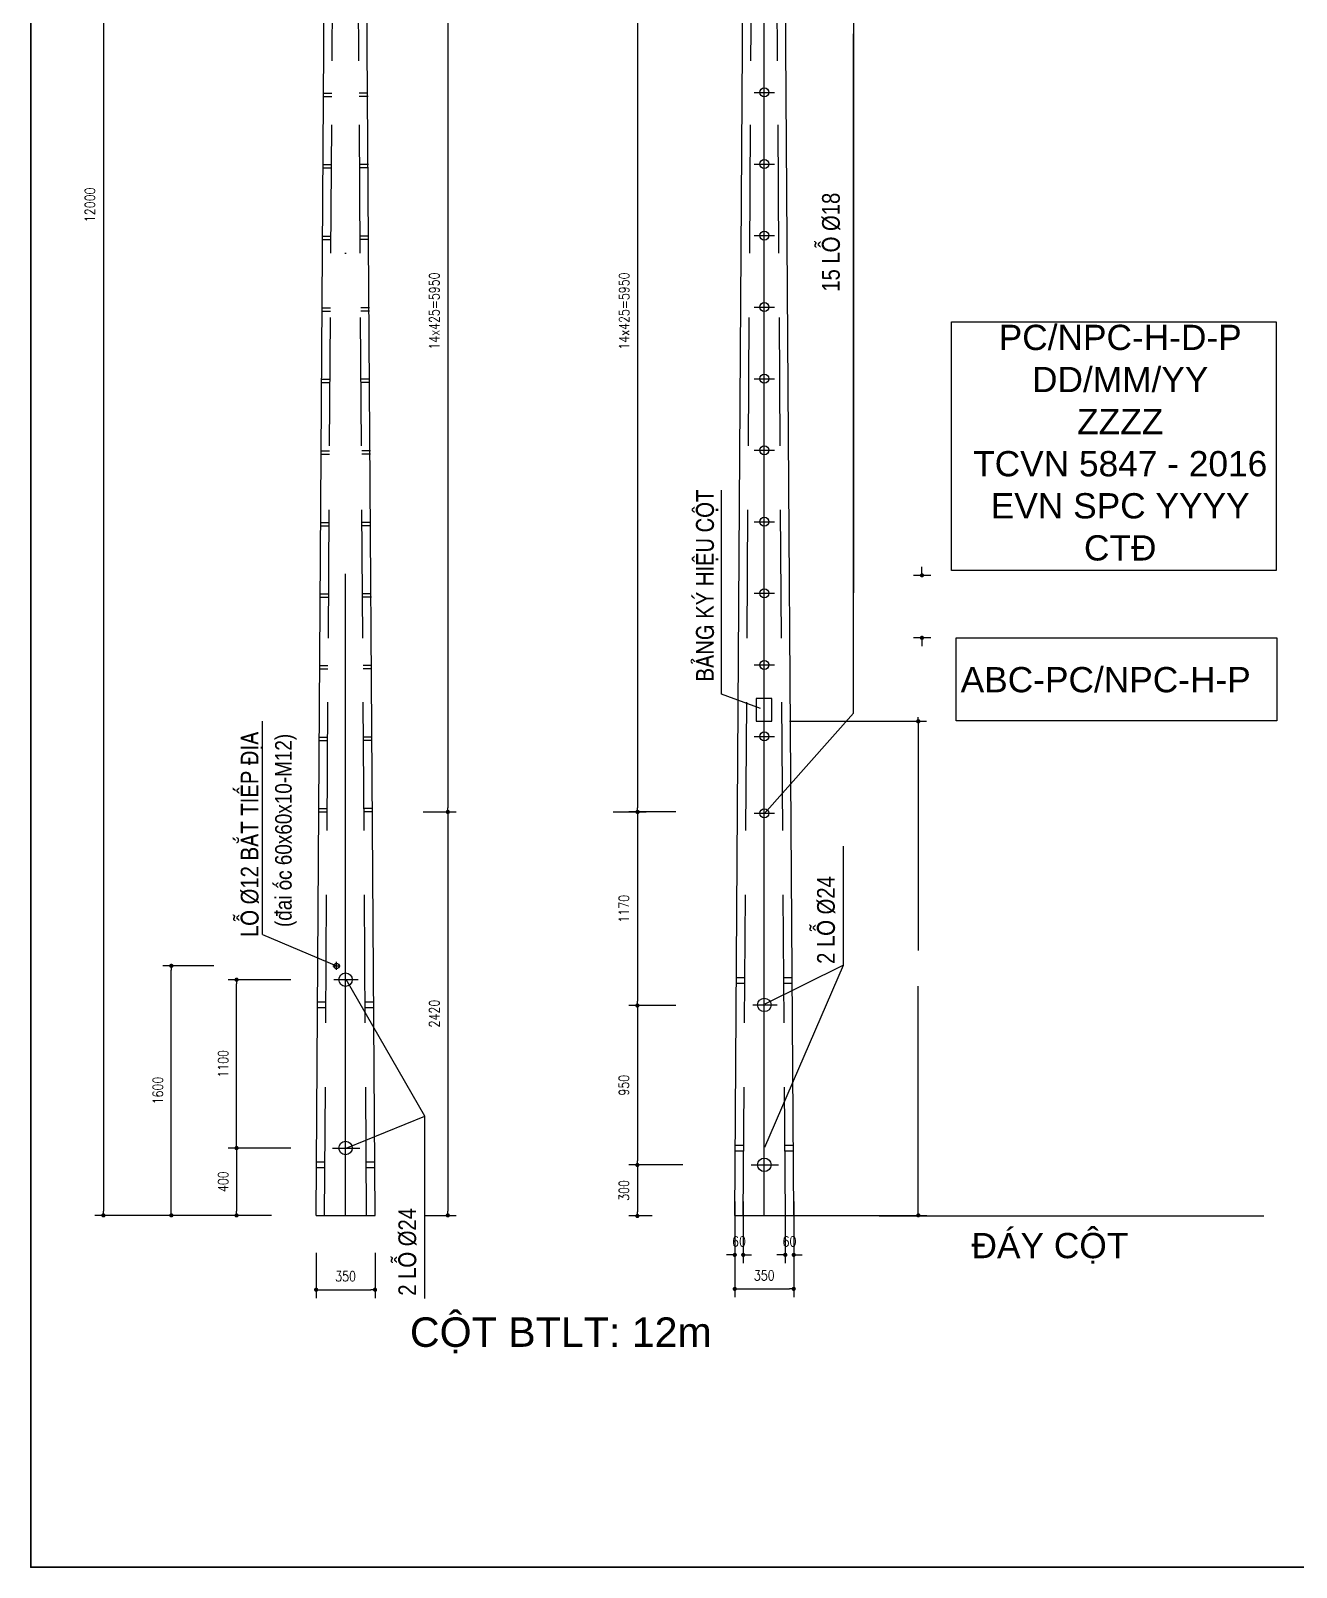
# Model space of a CAD drawing. Header units: millimetres. Extents: x 330554 to 656471, y 11007 to 130943.
# Drawn here: x 510216 to 516710, y 45325 to 53211 of the extents above; entities that cross this region are included whole.
import ezdxf

# ---------------------------------------------------------------- set-up
doc = ezdxf.new("R2010")
doc.units = ezdxf.units.MM
doc.header["$LTSCALE"] = 6
doc.linetypes.add('DASHDOT', pattern=[25.4, 12.7, -6.35, 0, -6.35])
doc.linetypes.add('DASHED', pattern=[19.05, 12.7, -6.35])
for name, color, linetype in [('1', 7, 'Continuous'), ('2', 3, 'Continuous'), ('CEN', 4, 'DASHDOT'), ('DAS', 3, 'DASHED'), ('LAYER10A', 4, 'Continuous'), ('LAYER24', 3, 'Continuous')]:
    doc.layers.add(name, color=color, linetype=linetype)
doc.layers.add('netlonkhungten', color=32, linetype='Continuous', lineweight=35)
doc.styles.add('ROMANS', font='romans.shx', dxfattribs={"width": 0.8, "bigfont": 'vns.shx'})
doc.styles.get("Standard").update_dxf_attribs({"font": 'VHELVCN.TTF', "height": 120})
doc.styles.add('STYLE3', font='VHELVCN.TTF', dxfattribs={"height": 2})
doc.styles.add('VN', font='VHELVEN.TTF')
doc.dimstyles.get("Standard").update_dxf_attribs({"dimtxt": 0.18, "dimasz": 0.18, "dimexe": 0.18, "dimexo": 0.0625, "dimgap": 0.09, "dimtad": 0, "dimtih": 1, "dimtoh": 1, "dimdec": 4, "dimzin": 0, "dimdsep": 46, "dimtxsty": 'Standard', "dimcen": 0.09, "dimadec": 0, "dimazin": 0, "dimtfac": 1, "dimtdec": 4, "dimtofl": 0, "dimtmove": 0, "dimatfit": 3, "dimfxl": 1, "dimtolj": 1, "dimtzin": 0, "dimarcsym": 0})

# ---------------------------------------------------------------- blocks, each defined once
blk = doc.blocks.new('_Dot')
at = {"layer": 'LAYER24', "color": 0, "lineweight": -2}
blk.add_line((-0.5, 0), (-1, 0), dxfattribs=at)
at = {"layer": 'LAYER24', "color": 0, "const_width": 0.5}
blk.add_lwpolyline([(-0.25, 0, 1), (0.25, 0, 1)], format="xyb", close=True, dxfattribs=at)
blk = doc.blocks.new('*D131')
at = {"color": 6, "lineweight": -2, "transparency": 16777216}
for p, q in [((12.26, 249.98), (1.2, 249.98)), ((2.2, 249.48), (2.2, 10.39)), ((10.66, 9.89), (1.2, 9.89))]:
    blk.add_line(p, q, dxfattribs=at)
at = {"layer": 'Defpoints', "color": 0, "transparency": 16777216}
for p in [(15.26, 249.98), (2.2, 9.89), (13.66, 9.89)]:
    blk.add_point(p, dxfattribs=at)
at = {"color": 6, "lineweight": -2, "transparency": 16777216, "xscale": 0.5, "yscale": 0.5, "zscale": 0.5}
for p, rotation in [((2.2, 249.98), 90), ((2.2, 9.89), 270)]:
    blk.add_blockref('_Dot', p, dxfattribs=dict(at, rotation=rotation))
at = {"color": 4, "transparency": 16777216, "insert": (0.6, 129.94), "char_height": 1.2, "attachment_point": 5, "rotation": 90, "style": 'ROMANS'}
blk.add_mtext('\\A1;12000', dxfattribs=at)
blk = doc.blocks.new('*D132')
at = {"color": 6, "lineweight": -2, "transparency": 16777216}
for p, q in [((61.96, 176.82), (66.66, 176.82)), ((65.66, 176.32), (65.66, 58.32)), ((62.75, 57.82), (66.66, 57.82))]:
    blk.add_line(p, q, dxfattribs=at)
at = {"layer": 'Defpoints', "color": 0, "transparency": 16777216}
for p in [(55.96, 176.82), (56.75, 57.82), (65.66, 57.82)]:
    blk.add_point(p, dxfattribs=at)
at = {"color": 6, "lineweight": -2, "transparency": 16777216, "xscale": 0.5, "yscale": 0.5, "zscale": 0.5}
for p, rotation in [((65.66, 176.82), 90), ((65.66, 57.82), 270)]:
    blk.add_blockref('_Dot', p, dxfattribs=dict(at, rotation=rotation))
at = {"color": 4, "transparency": 16777216, "insert": (64.06, 117.32), "char_height": 1.2, "attachment_point": 5, "rotation": 90, "style": 'ROMANS'}
blk.add_mtext('\\A1;14x425=5950', dxfattribs=at)
blk = doc.blocks.new('*D133')
at = {"color": 6, "lineweight": -2, "transparency": 16777216}
for p, q in [((39.4, 176.82), (44.11, 176.82)), ((43.11, 176.32), (43.11, 58.32)), ((40.2, 57.82), (44.11, 57.82))]:
    blk.add_line(p, q, dxfattribs=at)
at = {"layer": 'Defpoints', "color": 0, "transparency": 16777216}
for p in [(33.4, 176.82), (34.2, 57.82), (43.11, 57.82)]:
    blk.add_point(p, dxfattribs=at)
at = {"color": 6, "lineweight": -2, "transparency": 16777216, "xscale": 0.5, "yscale": 0.5, "zscale": 0.5}
for p, rotation in [((43.11, 176.82), 90), ((43.11, 57.82), 270)]:
    blk.add_blockref('_Dot', p, dxfattribs=dict(at, rotation=rotation))
at = {"color": 4, "transparency": 16777216, "insert": (41.51, 117.32), "char_height": 1.2, "attachment_point": 5, "rotation": 90, "style": 'ROMANS'}
blk.add_mtext('\\A1;14x425=5950', dxfattribs=at)
blk = doc.blocks.new('*D134')
at = {"color": 6, "lineweight": -2, "transparency": 16777216}
for p, q in [((15.32, 39.54), (9.27, 39.54)), ((10.27, 10.39), (10.27, 39.04)), ((17.66, 9.89), (9.27, 9.89))]:
    blk.add_line(p, q, dxfattribs=at)
at = {"layer": 'Defpoints', "color": 0, "transparency": 16777216}
for p in [(10.27, 39.54), (18.32, 39.54), (20.66, 9.89)]:
    blk.add_point(p, dxfattribs=at)
at = {"color": 6, "lineweight": -2, "transparency": 16777216, "xscale": 0.5, "yscale": 0.5, "zscale": 0.5}
for p, rotation in [((10.27, 39.54), 90), ((10.27, 9.89), 270)]:
    blk.add_blockref('_Dot', p, dxfattribs=dict(at, rotation=rotation))
at = {"color": 4, "transparency": 16777216, "insert": (8.67, 24.72), "char_height": 1.2, "attachment_point": 5, "rotation": 90, "style": 'ROMANS'}
blk.add_mtext('\\A1;1600', dxfattribs=at)
blk = doc.blocks.new('*D135')
at = {"color": 6, "lineweight": -2, "transparency": 16777216}
for p, q in [((40.2, 57.82), (44.11, 57.82)), ((43.11, 57.32), (43.11, 10.39)), ((40.47, 9.89), (44.11, 9.89))]:
    blk.add_line(p, q, dxfattribs=at)
at = {"layer": 'Defpoints', "color": 0, "transparency": 16777216}
for p in [(34.2, 57.82), (34.47, 9.89), (43.11, 9.89)]:
    blk.add_point(p, dxfattribs=at)
at = {"color": 6, "lineweight": -2, "transparency": 16777216, "xscale": 0.5, "yscale": 0.5, "zscale": 0.5}
for p, rotation in [((43.11, 57.82), 90), ((43.11, 9.89), 270)]:
    blk.add_blockref('_Dot', p, dxfattribs=dict(at, rotation=rotation))
at = {"color": 4, "transparency": 16777216, "insert": (41.51, 33.86), "char_height": 1.2, "attachment_point": 5, "rotation": 90, "style": 'ROMANS'}
blk.add_mtext('\\A1;2420', dxfattribs=at)
blk = doc.blocks.new('*D136')
at = {"color": 6, "lineweight": -2, "transparency": 16777216}
for p, q in [((27.47, 5.44), (27.47, 0.06)), ((34.47, 5.44), (34.47, 0.06)), ((27.97, 1.06), (33.97, 1.06))]:
    blk.add_line(p, q, dxfattribs=at)
at = {"layer": 'Defpoints', "color": 0, "transparency": 16777216}
for p in [(27.47, 11.44), (34.47, 11.44), (34.47, 1.06)]:
    blk.add_point(p, dxfattribs=at)
at = {"color": 6, "lineweight": -2, "transparency": 16777216, "xscale": 0.5, "yscale": 0.5, "zscale": 0.5, "rotation": 180}
blk.add_blockref('_Dot', (27.47, 1.06), dxfattribs=at)
at = {"color": 6, "lineweight": -2, "transparency": 16777216, "xscale": 0.5, "yscale": 0.5, "zscale": 0.5}
blk.add_blockref('_Dot', (34.47, 1.06), dxfattribs=at)
at = {"color": 4, "transparency": 16777216, "insert": (30.97, 2.66), "char_height": 1.2, "attachment_point": 5, "style": 'ROMANS'}
blk.add_mtext('\\A1;350', dxfattribs=at)
blk = doc.blocks.new('*D137')
at = {"color": 6, "lineweight": -2, "transparency": 16777216}
for p, q in [((83.2, 11.53), (83.2, 4.2)), ((84.2, 11.54), (84.2, 4.2)), ((82.7, 5.2), (82.2, 5.2)), ((84.7, 5.2), (85.2, 5.2))]:
    blk.add_line(p, q, dxfattribs=at)
at = {"layer": 'Defpoints', "color": 0, "transparency": 16777216}
for p in [(83.2, 17.53), (84.2, 17.54), (84.2, 5.2)]:
    blk.add_point(p, dxfattribs=at)
at = {"color": 6, "lineweight": -2, "transparency": 16777216, "xscale": 0.5, "yscale": 0.5, "zscale": 0.5}
blk.add_blockref('_Dot', (83.2, 5.2), dxfattribs=at)
at = {"color": 6, "lineweight": -2, "transparency": 16777216, "xscale": 0.5, "yscale": 0.5, "zscale": 0.5, "rotation": 180}
blk.add_blockref('_Dot', (84.2, 5.2), dxfattribs=at)
at = {"color": 4, "transparency": 16777216, "insert": (83.7, 6.8), "char_height": 1.2, "attachment_point": 5, "style": 'ROMANS'}
blk.add_mtext('\\A1;60', dxfattribs=at)
blk = doc.blocks.new('*D138')
at = {"color": 6, "lineweight": -2, "transparency": 16777216}
for p, q in [((77.2, 11.54), (77.2, 4.2)), ((78.2, 11.54), (78.2, 4.2)), ((76.7, 5.2), (76.2, 5.2)), ((78.7, 5.2), (79.2, 5.2))]:
    blk.add_line(p, q, dxfattribs=at)
at = {"layer": 'Defpoints', "color": 0, "transparency": 16777216}
for p in [(77.2, 17.54), (78.2, 17.54), (78.2, 5.2)]:
    blk.add_point(p, dxfattribs=at)
at = {"color": 6, "lineweight": -2, "transparency": 16777216, "xscale": 0.5, "yscale": 0.5, "zscale": 0.5}
blk.add_blockref('_Dot', (77.2, 5.2), dxfattribs=at)
at = {"color": 6, "lineweight": -2, "transparency": 16777216, "xscale": 0.5, "yscale": 0.5, "zscale": 0.5, "rotation": 180}
blk.add_blockref('_Dot', (78.2, 5.2), dxfattribs=at)
at = {"color": 4, "transparency": 16777216, "insert": (77.7, 6.8), "char_height": 1.2, "attachment_point": 5, "style": 'ROMANS'}
blk.add_mtext('\\A1;60', dxfattribs=at)
blk = doc.blocks.new('*D139')
at = {"color": 6, "lineweight": -2, "transparency": 16777216}
for p, q in [((77.2, 7.53), (77.2, 0.16)), ((84.2, 7.53), (84.2, 0.16)), ((77.7, 1.16), (83.7, 1.16))]:
    blk.add_line(p, q, dxfattribs=at)
at = {"layer": 'Defpoints', "color": 0, "transparency": 16777216}
for p in [(77.2, 13.53), (84.2, 13.53), (84.2, 1.16)]:
    blk.add_point(p, dxfattribs=at)
at = {"color": 6, "lineweight": -2, "transparency": 16777216, "xscale": 0.5, "yscale": 0.5, "zscale": 0.5, "rotation": 180}
blk.add_blockref('_Dot', (77.2, 1.16), dxfattribs=at)
at = {"color": 6, "lineweight": -2, "transparency": 16777216, "xscale": 0.5, "yscale": 0.5, "zscale": 0.5}
blk.add_blockref('_Dot', (84.2, 1.16), dxfattribs=at)
at = {"color": 4, "transparency": 16777216, "insert": (80.7, 2.76), "char_height": 1.2, "attachment_point": 5, "style": 'ROMANS'}
blk.add_mtext('\\A1;350', dxfattribs=at)
blk = doc.blocks.new('*D140')
at = {"color": 6, "lineweight": -2, "transparency": 16777216}
for p, q in [((70.19, 57.82), (64.63, 57.82)), ((65.63, 57.32), (65.63, 35.32)), ((70.19, 34.82), (64.63, 34.82))]:
    blk.add_line(p, q, dxfattribs=at)
at = {"layer": 'Defpoints', "color": 0, "transparency": 16777216}
for p in [(76.19, 57.82), (65.63, 34.82), (76.19, 34.82)]:
    blk.add_point(p, dxfattribs=at)
at = {"color": 6, "lineweight": -2, "transparency": 16777216, "xscale": 0.5, "yscale": 0.5, "zscale": 0.5}
for p, rotation in [((65.63, 57.82), 90), ((65.63, 34.82), 270)]:
    blk.add_blockref('_Dot', p, dxfattribs=dict(at, rotation=rotation))
at = {"color": 4, "transparency": 16777216, "insert": (64.03, 46.32), "char_height": 1.2, "attachment_point": 5, "rotation": 90, "style": 'ROMANS'}
blk.add_mtext('\\A1;1170', dxfattribs=at)
blk = doc.blocks.new('*D166')
at = {"color": 6, "lineweight": -2, "transparency": 16777216}
for p, q in [((24.47, 17.89), (17.02, 17.89)), ((18.02, 17.39), (18.02, 10.39)), ((22.16, 9.89), (17.02, 9.89))]:
    blk.add_line(p, q, dxfattribs=at)
at = {"layer": 'Defpoints', "color": 0, "transparency": 16777216}
for p in [(27.47, 17.89), (18.02, 9.89), (25.16, 9.89)]:
    blk.add_point(p, dxfattribs=at)
at = {"color": 6, "lineweight": -2, "transparency": 16777216, "xscale": 0.5, "yscale": 0.5, "zscale": 0.5}
for p, rotation in [((18.02, 17.89), 90), ((18.02, 9.89), 270)]:
    blk.add_blockref('_Dot', p, dxfattribs=dict(at, rotation=rotation))
at = {"color": 4, "transparency": 16777216, "insert": (16.42, 13.89), "char_height": 1.2, "attachment_point": 5, "rotation": 90, "style": 'ROMANS'}
blk.add_mtext('\\A1;400', dxfattribs=at)
blk = doc.blocks.new('*D167')
at = {"color": 6, "lineweight": -2, "transparency": 16777216}
for p, q in [((24.47, 37.89), (17.02, 37.89)), ((18.02, 18.39), (18.02, 37.39)), ((24.47, 17.89), (17.02, 17.89))]:
    blk.add_line(p, q, dxfattribs=at)
at = {"layer": 'Defpoints', "color": 0, "transparency": 16777216}
for p in [(18.02, 37.89), (27.47, 37.89), (27.47, 17.89)]:
    blk.add_point(p, dxfattribs=at)
at = {"color": 6, "lineweight": -2, "transparency": 16777216, "xscale": 0.5, "yscale": 0.5, "zscale": 0.5}
for p, rotation in [((18.02, 37.89), 90), ((18.02, 17.89), 270)]:
    blk.add_blockref('_Dot', p, dxfattribs=dict(at, rotation=rotation))
at = {"color": 4, "transparency": 16777216, "insert": (16.42, 27.89), "char_height": 1.2, "attachment_point": 5, "rotation": 90, "style": 'ROMANS'}
blk.add_mtext('\\A1;1100', dxfattribs=at)
blk = doc.blocks.new('*D168')
at = {"color": 6, "lineweight": -2, "transparency": 16777216}
for p, q in [((70.19, 34.82), (64.63, 34.82)), ((65.63, 34.32), (65.63, 16.38)), ((71.02, 15.88), (64.63, 15.88))]:
    blk.add_line(p, q, dxfattribs=at)
at = {"layer": 'Defpoints', "color": 0, "transparency": 16777216}
for p in [(76.19, 34.82), (65.63, 15.88), (77.02, 15.88)]:
    blk.add_point(p, dxfattribs=at)
at = {"color": 6, "lineweight": -2, "transparency": 16777216, "xscale": 0.5, "yscale": 0.5, "zscale": 0.5}
for p, rotation in [((65.63, 34.82), 90), ((65.63, 15.88), 270)]:
    blk.add_blockref('_Dot', p, dxfattribs=dict(at, rotation=rotation))
at = {"color": 4, "transparency": 16777216, "insert": (64.03, 25.35), "char_height": 1.2, "attachment_point": 5, "rotation": 90, "style": 'ROMANS'}
blk.add_mtext('\\A1;950', dxfattribs=at)
blk = doc.blocks.new('*D169')
at = {"color": 6, "lineweight": -2, "transparency": 16777216}
for p, q in [((71.02, 15.88), (64.63, 15.88)), ((65.63, 15.38), (65.63, 10.32)), ((67.4, 9.82), (64.63, 9.82))]:
    blk.add_line(p, q, dxfattribs=at)
at = {"layer": 'Defpoints', "color": 0, "transparency": 16777216}
for p in [(77.02, 15.88), (65.63, 9.82), (73.4, 9.82)]:
    blk.add_point(p, dxfattribs=at)
at = {"color": 6, "lineweight": -2, "transparency": 16777216, "xscale": 0.5, "yscale": 0.5, "zscale": 0.5}
for p, rotation in [((65.63, 15.88), 90), ((65.63, 9.82), 270)]:
    blk.add_blockref('_Dot', p, dxfattribs=dict(at, rotation=rotation))
at = {"color": 4, "transparency": 16777216, "insert": (64.03, 12.85), "char_height": 1.2, "attachment_point": 5, "rotation": 90, "style": 'ROMANS'}
blk.add_mtext('\\A1;300', dxfattribs=at)
blk = doc.blocks.new('A$C2CD672AE')
at = {"color": 6, "linetype": 'DASHED', "ltscale": 0.2}
for p, q in [((28.4649865, 9.8867793), (29.6137865, 182.2067793)), ((33.465031, 9.8867793), (32.316231, 182.2067793)), ((78.2045679, 9.8867793), (79.3533679, 182.2067793)), ((83.2046123, 9.8867793), (82.0558123, 182.2067793))]:
    blk.add_line(p, q, dxfattribs=at)
at = {"color": 6}
for p, q in [((91.3184076, 164.5788921), (91.3184076, 83.8660677)), ((91.3184076, 69.532912), (91.3184076, 150.2457364)), ((75.6144941, 71.8281344), (75.6144941, 96.034129)), ((80.2464698, 70.1020489), (75.6144941, 71.8281344)), ((80.6939675, 57.613008), (91.3184076, 69.532912)), ((21.0964885, 43.2762433), (21.0964885, 68.6092205)), ((90.1202396, 39.6245556), (90.1202396, 53.7540884)), ((21.0964885, 43.2762433), (29.8966799, 39.5298546)), ((80.7726797, 17.9887375), (90.1202396, 39.6245556)), ((90.1202396, 39.6245556), (80.7726801, 34.9887375)), ((40.3800229, 21.6965523), (31.0330988, 37.8934458)), ((31.0330984, 17.8934458), (40.3800229, 21.6965523)), ((40.3800229, -0.0000003), (40.3800229, 21.6965523))]:
    blk.add_line(p, q, dxfattribs=at)
for p, q in [((80.6939675, 142.4987961), (80.6939675, 144.2423893)), ((80.6939675, 133.9987961), (80.6939675, 135.7423893)), ((80.6939675, 125.4987961), (80.6939675, 127.2423893)), ((80.6939675, 116.9987961), (80.6939675, 118.7423893)), ((80.6939675, 108.4987961), (80.6939675, 110.2423893)), ((80.6939675, 99.9987961), (80.6939675, 101.7423893)), ((80.6939675, 91.4987961), (80.6939675, 93.2423893)), ((80.6939675, 82.9987961), (80.6939675, 84.7423893)), ((80.6939675, 74.4987961), (80.6939675, 76.2423893)), ((80.6939675, 65.9987961), (80.6939675, 67.7423893)), ((80.6939675, 56.8630415), (80.6939675, 58.6066347))]:
    blk.add_line(p, q)
at = {"color": 6, "linetype": 'DASHED', "ltscale": 0.05}
for p, q in [((28.2986062, 142.8181462), (29.3300487, 142.8181462)), ((28.3012728, 143.2181462), (29.3300487, 143.2181462)), ((33.6287447, 143.2181462), (32.5999688, 143.2181462)), ((33.6314113, 142.8181462), (32.5999688, 142.8181462)), ((28.2419408, 134.318335), (29.2733833, 134.318335)), ((28.2446074, 134.718335), (29.2733833, 134.718335)), ((33.6854101, 134.718335), (32.6566342, 134.718335)), ((33.6880767, 134.318335), (32.6566342, 134.318335)), ((28.187942, 126.2185239), (29.2167179, 126.2185239)), ((33.7420755, 126.2185239), (32.7132996, 126.2185239)), ((28.1852754, 125.8185239), (29.2167179, 125.8185239)), ((33.7447422, 125.8185239), (32.7132996, 125.8185239)), ((28.1286099, 117.3187128), (29.1600525, 117.3187128)), ((28.1312766, 117.7187128), (29.1600525, 117.7187128)), ((33.7987409, 117.7187128), (32.769965, 117.7187128)), ((33.8014076, 117.3187128), (32.769965, 117.3187128)), ((28.0719445, 108.8189017), (29.1033871, 108.8189017)), ((28.0746112, 109.2189017), (29.1033871, 109.2189017)), ((33.8554063, 109.2189017), (32.8266304, 109.2189017)), ((33.858073, 108.8189017), (32.8266304, 108.8189017)), ((28.0179458, 100.7190906), (29.0467217, 100.7190906)), ((33.9120717, 100.7190906), (32.8832958, 100.7190906)), ((28.0152791, 100.3190906), (29.0467217, 100.3190906)), ((33.9147384, 100.3190906), (32.8832958, 100.3190906)), ((27.9586137, 91.8192795), (28.9900563, 91.8192795)), ((27.9612804, 92.2192795), (28.9900563, 92.2192795)), ((33.9687371, 92.2192795), (32.9399612, 92.2192795)), ((33.9714038, 91.8192795), (32.9399612, 91.8192795)), ((27.9019483, 83.3194683), (28.9333909, 83.3194683)), ((27.904615, 83.7194683), (28.9333909, 83.7194683)), ((34.0254025, 83.7194683), (32.9966266, 83.7194683)), ((34.0280692, 83.3194683), (32.9966266, 83.3194683)), ((27.8479496, 75.2196572), (28.8767255, 75.2196572)), ((34.0820679, 75.2196572), (33.053292, 75.2196572)), ((27.8452829, 74.8196572), (28.8767255, 74.8196572)), ((34.0847346, 74.8196572), (33.053292, 74.8196572)), ((27.7886175, 66.3198461), (28.8200601, 66.3198461)), ((27.7912842, 66.7198461), (28.8200601, 66.7198461)), ((34.1387333, 66.7198461), (33.1099574, 66.7198461)), ((34.1414, 66.3198461), (33.1099574, 66.3198461)), ((27.7319521, 57.820035), (28.7633947, 57.820035)), ((27.7346188, 58.220035), (28.7633947, 58.220035)), ((34.1953987, 58.220035), (33.1666228, 58.220035)), ((34.1980654, 57.820035), (33.1666228, 57.820035))]:
    blk.add_line(p, q, dxfattribs=at)
at = {"color": 3}
for p, q in [((30.3397521, 39.5159479), (29.4536078, 39.5159479)), ((29.907295, 39.0664834), (29.907295, 40.0028107))]:
    blk.add_line(p, q, dxfattribs=at)
blk.add_lwpolyline([(81.6155079, 68.5884385), (81.6155079, 71.3077517), (79.7291691, 71.3077517), (79.7291691, 68.5884385)], close=True)
at = {"color": 1}
blk.add_circle((29.907295, 39.5159479), 0.302522, dxfattribs=at)
at = {"layer": '1'}
for p, q in [((27.4650088, 9.8934458), (28.6138088, 182.2134458)), ((34.4650088, 9.8934458), (33.3162088, 182.2134458)), ((77.2045901, 9.8934458), (78.3533901, 182.2134458)), ((84.2045901, 9.8934458), (83.0557901, 182.2134458)), ((79.5013091, 143.2888636), (81.907871, 143.2888636)), ((79.5013091, 134.7888636), (81.907871, 134.7888636)), ((79.5013091, 126.2888636), (81.907871, 126.2888636)), ((79.5013091, 117.7888636), (81.907871, 117.7888636)), ((79.5013091, 109.2888636), (81.907871, 109.2888636)), ((79.5013091, 100.7888636), (81.907871, 100.7888636)), ((79.5013091, 92.2888636), (81.907871, 92.2888636)), ((79.5013091, 83.7888636), (81.907871, 83.7888636)), ((79.5013091, 75.2888636), (81.907871, 75.2888636)), ((79.5013091, 66.7888636), (81.907871, 66.7888636)), ((79.5013091, 57.653109), (81.907871, 57.653109)), ((29.5861895, 37.8934458), (32.480008, 37.8934458)), ((79.3257708, 34.8934458), (82.2195894, 34.8934458)), ((29.4159646, 17.8934458), (32.6502322, 17.8934458)), ((79.155546, 15.8934458), (82.3898135, 15.8934458)), ((27.4650088, 9.8934458), (34.4650088, 9.8934458)), ((77.2045901, 9.8934458), (84.2045901, 9.8934458))]:
    blk.add_line(p, q, dxfattribs=at)
at = {"layer": '2'}
for centre, radius in [((80.7045901, 143.2888636), 0.5333333), ((80.7045901, 134.7888636), 0.5333333), ((80.7045901, 126.2888636), 0.5333333), ((80.7045901, 117.7888636), 0.5333333), ((80.7045901, 109.2888636), 0.5333333), ((80.7045901, 100.7888636), 0.5333333), ((80.7045901, 92.2888636), 0.5333333), ((80.7045901, 83.7888636), 0.5333333), ((80.7045901, 75.2888636), 0.5333333), ((80.7045901, 66.7888636), 0.5333333), ((80.7045901, 57.653109), 0.5333333), ((30.9650088, 37.8934458), 0.8), ((80.7045901, 34.8934458), 0.8), ((30.9650088, 17.8934458), 0.8), ((80.7045901, 15.8934458), 0.8)]:
    blk.add_circle(centre, radius, dxfattribs=at)
at = {"layer": 'CEN'}
blk.add_line((30.9650088, 9.8934458), (30.9650088, 249.9785178), dxfattribs=at)
at = {"layer": 'CEN', "ltscale": 7.5}
blk.add_line((80.7045901, 9.8934458), (80.7045901, 249.9785178), dxfattribs=at)
at = {"layer": 'DAS'}
for p, q in [((77.3781107, 37.4918381), (78.378133, 37.4918381)), ((77.3825552, 38.1585048), (78.3825774, 38.1585048)), ((82.982533, 38.1585048), (83.9825552, 38.1585048)), ((82.9869774, 37.4918381), (83.9869996, 37.4918381)), ((27.6650088, 35.2556583), (28.665031, 35.2556583)), ((33.2649865, 35.2556583), (34.2650088, 35.2556583)), ((27.6605643, 34.5889916), (28.6605865, 34.5889916)), ((33.269431, 34.5889916), (34.2694532, 34.5889916)), ((77.2632922, 17.5615475), (78.2633144, 17.5615475)), ((77.2677366, 18.2282142), (78.2677588, 18.2282142)), ((83.102381, 18.2282142), (84.1024033, 18.2282142)), ((83.1068255, 17.5615475), (84.1068477, 17.5615475)), ((27.543231, 15.5817909), (28.5432532, 15.5817909)), ((27.5476754, 16.2484575), (28.5476976, 16.2484575)), ((33.3823199, 16.2484575), (34.3823421, 16.2484575)), ((33.3867643, 15.5817909), (34.3867865, 15.5817909))]:
    blk.add_line(p, q, dxfattribs=at)
at = {"layer": 'Defpoints', "color": 0, "linetype": 'ByBlock'}
for p in [(80.6516525, 143.2888636), (80.7045901, 143.2888636), (80.6516525, 134.7888636), (80.7045901, 134.7888636), (80.6516525, 126.2888636), (80.7045901, 126.2888636), (80.6516525, 117.7888636), (80.7045901, 117.7888636), (80.6516525, 109.2888636), (80.7045901, 109.2888636), (80.6516525, 100.7888636), (80.7045901, 100.7888636), (80.6516525, 92.2888636), (80.7045901, 92.2888636), (80.6516525, 83.7888636), (80.7045901, 83.7888636), (80.6516525, 75.2888636), (80.7045901, 75.2888636), (80.6516525, 66.7888636), (80.7045901, 66.7888636), (80.6516525, 57.653109), (80.7045901, 57.653109)]:
    blk.add_point(p, dxfattribs=at)
at = {"layer": 'LAYER10A', "style": 'STYLE3'}
for s, height, p in [('15 LOÃ Þ18', 2.1, (89.6635641, 119.6191947)), ('BAÛNG KYÙ HIEÄU COÄT', 2.1, (74.7005578, 73.3007576)), ('LOÃ þ12 BAÉT TIEÁP ÑÒA', 2.1, (20.6172521, 42.9662816)), ('(ñai oác 60x60x10-M12)', 1.96, (24.5617155, 44.1495953)), ('2 LOÃ Þ24', 2.1, (89.0738414, 39.7690069)), ('2 LOÃ Þ24', 2.1, (39.3425858, 0.3465697))]:
    blk.add_text(s, height=height, rotation=90, dxfattribs=at).set_placement(p)
for base, p1, p2, text, override, picture, middle in [((2.2000002, 9.8934458), (15.2629352, 249.9785178), (13.662368, 9.8934458), '12000', {"dimtxt": 1.2, "dimgap": 1, "dimtad": 1, "dimlfac": 50}, '*D131', (0.6000002, 129.9359818)), ((43.1077502, 57.820035), (33.4047497, 176.8173906), (34.1980654, 57.820035), '14x425=5950', {"dimtxt": 1.2, "dimexo": 6, "dimgap": 1, "dimtad": 1, "dimlfac": 50}, '*D133', (41.5077502, 117.3187128)), ((65.6622898, 57.820035), (55.9592893, 176.8173906), (56.752605, 57.820035), '14x425=5950', {"dimtxt": 1.2, "dimexo": 6, "dimgap": 1, "dimtad": 1, "dimlfac": 50}, '*D132', (64.0622898, 117.3187128)), ((43.1077502, 9.8934458), (34.1980654, 57.820035), (34.4650088, 9.8934458), '2420', {"dimtxt": 1.2, "dimexo": 6, "dimgap": 1, "dimtad": 1, "dimlfac": 50}, '*D135', (41.5077502, 33.8567404)), ((65.6340953, 34.820035), (76.1904842, 57.820035), (76.1904842, 34.820035), '1170', {"dimtxt": 1.2, "dimexo": 6, "dimgap": 1, "dimtad": 1, "dimlfac": 50}, '*D140', (64.0340953, 46.320035)), ((10.2696429, 39.538419), (20.6573089, 9.8934458), (18.3211301, 39.538419), '1600', {"dimtxt": 1.2, "dimgap": 1, "dimtad": 1, "dimlfac": 50}, '*D134', (8.6696429, 24.7159324)), ((18.0233274, 37.8934458), (27.4650088, 17.8934458), (27.4650088, 37.8934458), '1100', {"dimtxt": 1.2, "dimgap": 1, "dimtad": 1, "dimlfac": 50}, '*D167', (16.4233274, 27.8934458)), ((65.628493, 15.879513), (76.1904842, 34.820035), (77.0211958, 15.879513), '950', {"dimtxt": 1.2, "dimexo": 6, "dimgap": 1, "dimtad": 1, "dimlfac": 50}, '*D168', (64.028493, 25.349774)), ((65.628493, 9.820035), (77.0211958, 15.879513), (73.4014603, 9.820035), '300', {"dimtxt": 1.2, "dimexo": 6, "dimgap": 1, "dimtad": 1, "dimlfac": 50}, '*D169', (64.028493, 12.849774))]:
    dim = blk.add_linear_dim(base=base, p1=p1, p2=p2, angle=90, text=text, dimstyle='Standard', override=override)
    dim.commit()
    dim.dimension.update_dxf_attribs({"geometry": picture, "text_midpoint": middle})
dim = blk.add_linear_dim(base=(18.0233274, 9.8934458), p1=(27.4650088, 17.8934458), p2=(25.1567024, 9.8934458), angle=90, dimstyle='Standard', override={"dimtxt": 1.2, "dimgap": 1, "dimtad": 1, "dimlfac": 50})
dim.commit()
dim.dimension.update_dxf_attribs({"geometry": '*D166', "text_midpoint": (16.4233274, 13.8934458)})
for base, p1, p2, text, picture, middle in [((78.2046123, 5.2006843), (77.2045901, 17.5372864), (78.2046123, 17.5372864), '60', '*D138', (77.7046012, 6.8006843)), ((84.2045901, 5.2006843), (83.2046123, 17.5306199), (84.2045901, 17.5372864), '60', '*D137', (83.7046012, 6.8006843)), ((84.2045901, 1.1554291), (77.2045901, 13.5339922), (84.2045901, 13.5339922), '350', '*D139', (80.7045901, 2.7554291)), ((34.4650088, 1.0568437), (27.4650088, 11.4354068), (34.4650088, 11.4354068), '350', '*D136', (30.9650088, 2.6568437))]:
    dim = blk.add_linear_dim(base=base, p1=p1, p2=p2, text=text, dimstyle='Standard', override={"dimtxt": 1.2, "dimexo": 6, "dimgap": 1, "dimtad": 1, "dimlfac": 50})
    dim.commit()
    dim.dimension.update_dxf_attribs({"geometry": picture, "text_midpoint": middle})

msp = doc.modelspace()

# ---------------------------------------------------------------- linework, layer by layer
at = {"color": 6}
for p, q in [((514834.678, 50415.636), (514746.007, 50415.636)), ((514789.207, 50437.236), (514789.207, 50458.836)), ((514834.678, 50094.966), (514746.007, 50094.966)), ((514789.207, 50073.366), (514789.207, 50051.766)), ((514769.873, 49688.415), (514769.873, 49688.415)), ((514109.803, 49666.815), (514813.073, 49666.815)), ((514770.447, 49645.215), (514770.447, 48490.341)), ((514770.447, 47152.792), (514770.447, 48307.489)), ((514109.803, 47131.192), (514813.647, 47131.192))]:
    msp.add_line(p, q, dxfattribs=at)
msp.add_line((514569.044, 47129.409), (516542.618, 47129.409))
for points in [[(514939.96, 51717.082), (516606.997, 51717.082), (516606.997, 50440.785), (514939.96, 50440.785)], [(514964.278, 50094.966), (516611.012, 50094.966), (516611.012, 49669.168), (514964.278, 49669.168)]]:
    msp.add_lwpolyline(points, close=True)
at = {"layer": 'netlonkhungten'}
msp.add_lwpolyline([(510215.968, 58017.029), (527736.619, 58017.029), (527736.619, 45325.24), (510215.968, 45325.24)], close=True, dxfattribs=at)

# ---------------------------------------------------------------- block references
at = {"xscale": 43.20000000001164, "yscale": 43.19999999999709, "zscale": 43.2}
msp.add_blockref('A$C2CD672AE', (510493.765, 46703.795), dxfattribs=at)
at = {"color": 6, "xscale": 21.60000000000582, "yscale": 21.60000000000582, "zscale": 21.6}
for p, rotation in [((514789.207, 50415.636), 270), ((514789.207, 50094.966), 90), ((514769.873, 49666.815), 270), ((514770.447, 49666.815), 90), ((514770.447, 47131.192), 270)]:
    msp.add_blockref('_Dot', p, dxfattribs=dict(at, rotation=rotation))

# ---------------------------------------------------------------- texts
at = {"style": 'VN'}
for s, insert, char_height, width, attachment_point in [('{\\H1.5x;PC/NPC-H-D-P\\PDD/MM/YY\\PZZZZ\\PTCVN 5847 - 2016\\PEVN SPC YYYY\\PCTÑ\\H0.6667x; }', (515806.409, 51095.87), 86.4, 1637.16842, 5), ('{\\H1.5x;ABC-PC/NPC-H-P\\H0.6667x; }', (514987.824, 49879.562), 86.4, 1637.16842, 4), ('{\\H1.5x;ÑAÙY COÄT}', (515043.428, 46961.925), 86.4, 932.60421, 4), ('{\\fArial|b0|i0|c0|p34;CỘT BTLT: 12m}', (512936.16, 46607.599), 151.2, 3471.66029, 2)]:
    msp.add_mtext(s, dxfattribs=dict(at, insert=insert, char_height=char_height, width=width, attachment_point=attachment_point))

doc.saveas('drawing.dxf')
